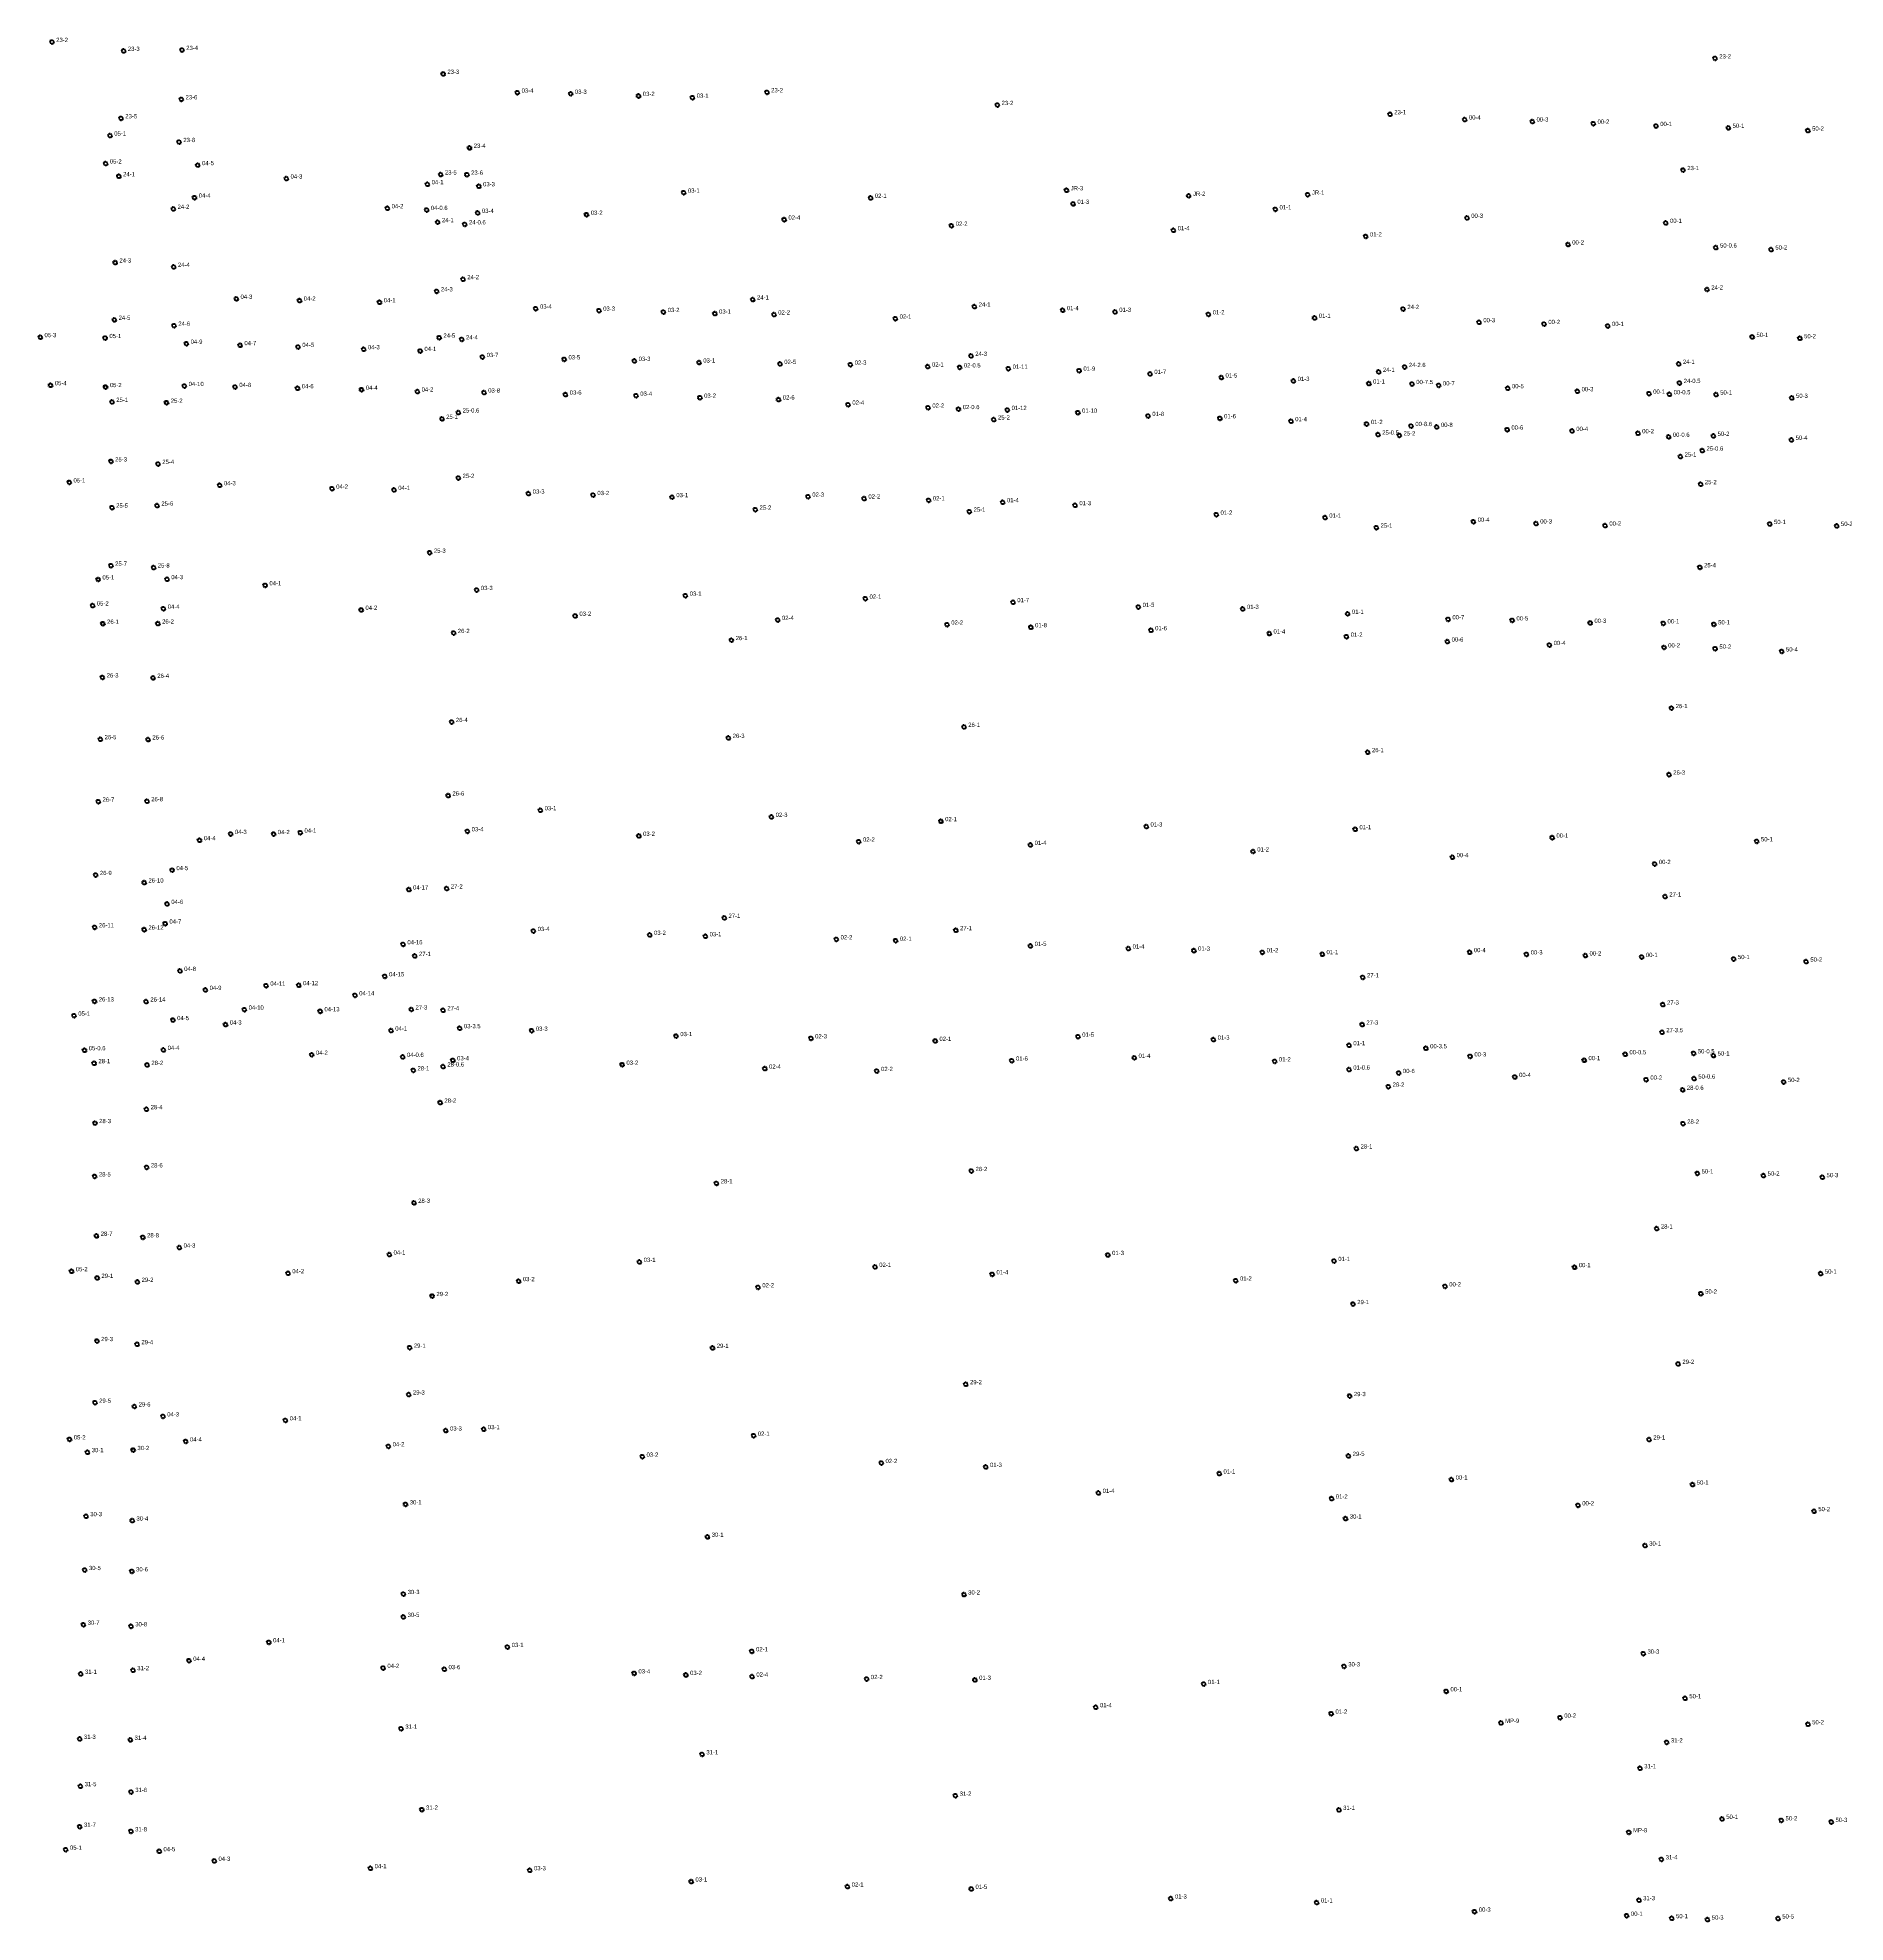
# Model space of a CAD drawing. Header units: inches. Extents: x 486468 to 494393, y 5455952 to 5461583.
# Drawn here: x 491594 to 492440, y 5455994 to 5456876 of the extents above; entities that cross this region are included whole.
import ezdxf

# ---------------------------------------------------------------- set-up
doc = ezdxf.new("R2010")
doc.units = ezdxf.units.IN
doc.header["$MEASUREMENT"] = 0
doc.layers.add('StreetLightingPoles', color=10, linetype='Continuous')

# ---------------------------------------------------------------- blocks, each defined once
blk = doc.blocks.new('Light')
at = {"color": 255}
for p, q in [((-0.71, 0.23), (-1.19, 0.39)), ((-0.44, 0.61), (-0.73, 1.01)), ((0, 0.75), (0, 1.25)), ((0.44, 0.61), (0.73, 1.01)), ((0.71, 0.23), (1.19, 0.39)), ((-0.71, -0.23), (-1.19, -0.39)), ((-0.44, -0.61), (-0.73, -1.01)), ((0, -0.75), (0, -1.25)), ((0.44, -0.61), (0.73, -1.01)), ((0.71, -0.23), (1.19, -0.39))]:
    blk.add_line(p, q, dxfattribs=at)
blk.add_circle((0, 0), 0.75, dxfattribs=at)

msp = doc.modelspace()

# ---------------------------------------------------------------- block references
at = {"layer": 'StreetLightingPoles'}
for p in [(491601.073, 5456873.865), (491634.58, 5456869.702), (491661.911, 5456870.118), (492379.133, 5456866.175), (491784.098, 5456858.949), (491661.599, 5456847.035), (491818.793, 5456850.153), (491843.759, 5456849.628), (491875.505, 5456848.612), (491900.731, 5456847.781), (491935.568, 5456850.319), (491633.385, 5456838.154), (492043.371, 5456844.37), (492227.09, 5456840.052), (492261.994, 5456837.576), (491628.233, 5456830.101), (492293.637, 5456836.626), (492322.173, 5456835.653), (492351.513, 5456834.552), (492385.349, 5456833.714), (492422.551, 5456832.396), (491660.554, 5456827.039), (491796.416, 5456824.349), (491626.162, 5456816.996), (491632.38, 5456811.036), (491669.305, 5456816.251), (491782.918, 5456811.869), (491795.197, 5456811.757), (492364.161, 5456813.923), (491710.72, 5456809.994), (491776.733, 5456807.328), (491800.784, 5456806.367), (491896.594, 5456803.371), (492075.725, 5456804.484), (492132.91, 5456801.899), (492188.543, 5456802.416), (491657.853, 5456795.804), (491667.761, 5456801.019), (491757.988, 5456796.067), (491776.347, 5456795.265), (491800.219, 5456793.895), (491851.158, 5456793.018), (491984.06, 5456800.95), (492078.822, 5456798.145), (492173.402, 5456795.564), (491781.524, 5456789.581), (491794.202, 5456788.521), (491943.648, 5456790.753), (492021.881, 5456787.876), (492125.756, 5456785.785), (492263.089, 5456791.59), (492356.089, 5456789.251), (492215.721, 5456782.885), (492310.32, 5456779.12), (492379.488, 5456777.704), (492405.371, 5456776.753), (491630.647, 5456770.678), (491658.017, 5456768.647), (491793.381, 5456762.885), (492375.396, 5456758.077), (491687.313, 5456753.703), (491716.893, 5456752.861), (491754.307, 5456752.08), (491781.066, 5456757.197), (491827.375, 5456749.103), (491928.949, 5456753.384), (492032.653, 5456750.051), (492233.199, 5456748.925), (491630.261, 5456743.877), (491658.191, 5456741.102), (491856.977, 5456748.127), (491887.149, 5456747.517), (491911.191, 5456746.785), (491938.867, 5456746.363), (491995.641, 5456744.423), (492073.893, 5456748.4), (492098.412, 5456747.589), (492142.134, 5456746.41), (492191.775, 5456744.78), (492268.753, 5456742.751), (492299.163, 5456741.902), (492328.936, 5456740.99), (491595.601, 5456735.764), (491625.96, 5456735.326), (491663.972, 5456732.668), (491689.115, 5456732.017), (491716.212, 5456731.15), (491782.247, 5456735.513), (491792.804, 5456734.71), (492396.521, 5456735.866), (492418.815, 5456735.245), (491746.908, 5456730.099), (491773.344, 5456729.271), (491802.445, 5456726.456), (491840.731, 5456725.363), (491873.548, 5456724.634), (491903.813, 5456723.906), (491941.685, 5456723.226), (491974.62, 5456722.867), (492031.022, 5456727), (492362.125, 5456723.268), (492010.768, 5456721.995), (492025.723, 5456721.593), (492048.51, 5456720.987), (492081.639, 5456720.048), (492114.819, 5456718.575), (492148.127, 5456716.894), (492181.86, 5456715.285), (492217.175, 5456714.078), (492221.736, 5456719.507), (492233.914, 5456721.777), (492237.361, 5456713.809), (492362.491, 5456714.312), (491600.412, 5456713.279), (491626.14, 5456712.384), (491629.162, 5456705.459), (491654.675, 5456705.054), (491663.023, 5456712.875), (491686.746, 5456712.435), (491715.957, 5456711.851), (491745.915, 5456711.147), (491772.025, 5456710.331), (491803.183, 5456709.853), (491841.317, 5456708.881), (491874.327, 5456708.347), (491904.204, 5456707.414), (491941.006, 5456706.56), (492249.859, 5456713.188), (492282.129, 5456711.864), (492314.712, 5456710.444), (492348.211, 5456709.305), (492357.801, 5456709.037), (492379.569, 5456708.903), (492415.046, 5456707.362), (491783.52, 5456697.557), (491791.199, 5456700.511), (491973.547, 5456704.165), (492010.969, 5456702.757), (492025.186, 5456702.087), (492041.694, 5456697.231), (492048.04, 5456701.681), (492081.036, 5456700.407), (492113.88, 5456698.867), (492147.479, 5456697.795), (492180.72, 5456696.449), (492216.102, 5456695.107), (492221.449, 5456690.163), (492231.416, 5456689.772), (492236.935, 5456694.159), (492248.887, 5456693.758), (492281.883, 5456692.484), (492312.23, 5456691.876), (492343.047, 5456690.804), (492357.399, 5456689.128), (492378.349, 5456689.569), (492414.844, 5456687.721), (492362.907, 5456679.895), (492373.146, 5456682.675), (491628.658, 5456677.612), (491650.702, 5456676.427), (491791.177, 5456669.873), (491609.166, 5456667.784), (491679.532, 5456666.459), (491732.063, 5456664.878), (491761.099, 5456664.269), (491824, 5456662.558), (491854.242, 5456661.865), (491891.192, 5456660.911), (491954.802, 5456661.112), (492372.381, 5456666.979), (491629.129, 5456655.992), (491650.257, 5456656.956), (491930.116, 5456655.03), (491981.045, 5456660.261), (492011.207, 5456659.406), (492030.27, 5456654.104), (492045.856, 5456658.512), (492079.756, 5456657.149), (492145.788, 5456652.689), (492196.668, 5456651.325), (492220.664, 5456646.63), (492266.104, 5456649.379), (492295.348, 5456648.563), (492327.707, 5456647.59), (492404.751, 5456648.311), (492436.052, 5456647.433), (491777.777, 5456634.872), (491628.655, 5456628.831), (491648.616, 5456627.973), (492372.028, 5456628.077), (491622.692, 5456622.392), (491654.923, 5456622.521), (491700.822, 5456619.645), (491799.769, 5456617.443), (491620.078, 5456610.207), (491653.24, 5456608.682), (491745.748, 5456608.167), (491897.43, 5456614.782), (491981.586, 5456613.39), (492050.706, 5456611.758), (492109.336, 5456609.493), (492158.146, 5456608.603), (491624.885, 5456601.654), (491650.618, 5456601.748), (491845.844, 5456605.372), (491940.611, 5456603.436), (492019.835, 5456601.233), (492059.055, 5456600.021), (492207.259, 5456606.322), (492254.269, 5456603.726), (492284.231, 5456603.225), (492320.712, 5456602.097), (492354.903, 5456601.849), (492378.588, 5456601.372), (491788.974, 5456597.327), (491918.953, 5456594.006), (492115.206, 5456598.638), (492170.57, 5456597.111), (492206.704, 5456595.59), (492253.893, 5456593.327), (492301.657, 5456591.698), (492355.221, 5456590.576), (492379.185, 5456589.979), (492410.344, 5456588.709), (491624.69, 5456576.547), (491648.37, 5456576.375), (491788.065, 5456555.673), (492358.718, 5456562.19), (491623.713, 5456547.632), (491646.061, 5456547.515), (491917.57, 5456548.243), (492027.751, 5456553.428), (492216.622, 5456541.588), (492357.593, 5456531.075), (491786.435, 5456521.273), (491622.739, 5456518.438), (491645.517, 5456518.628), (491829.564, 5456514.411), (491937.662, 5456511.313), (491684.68, 5456503.296), (491704.8, 5456503.244), (491717.229, 5456503.921), (491795.439, 5456504.545), (491875.642, 5456502.439), (492016.951, 5456509.306), (492113.033, 5456506.776), (492210.771, 5456505.521), (491670.102, 5456500.405), (491978.513, 5456499.702), (492058.817, 5456498.192), (492162.985, 5456495.123), (492302.96, 5456501.598), (492398.635, 5456499.86), (491621.514, 5456484.088), (491657.304, 5456486.393), (492256.233, 5456492.459), (492350.85, 5456489.253), (491644.234, 5456480.586), (491768.041, 5456477.328), (491785.704, 5456477.792), (491654.923, 5456470.57), (492355.756, 5456474.041), (491621.045, 5456459.617), (491644.222, 5456458.551), (491654.033, 5456461.34), (491826.302, 5456457.892), (491915.603, 5456464.048), (492023.95, 5456458.273), (491765.363, 5456451.678), (491880.76, 5456456.109), (491906.763, 5456455.452), (491968.04, 5456453.991), (491995.777, 5456453.341), (492058.836, 5456450.924), (492104.644, 5456449.7), (491770.812, 5456446.235), (492135.316, 5456448.724), (492167.335, 5456447.927), (492195.368, 5456447.084), (492264.298, 5456448.009), (492290.914, 5456446.954), (492318.437, 5456446.451), (492344.792, 5456445.757), (492387.851, 5456444.771), (492421.748, 5456443.587), (491660.954, 5456439.232), (491701.24, 5456432.337), (491716.556, 5456432.573), (491756.794, 5456436.689), (492214.338, 5456436.217), (491620.984, 5456424.96), (491645.115, 5456424.914), (491672.861, 5456430.335), (491742.82, 5456427.791), (492354.699, 5456423.467), (491611.403, 5456418.288), (491657.659, 5456416.218), (491682.275, 5456414.155), (491691.112, 5456421.105), (491726.572, 5456420.341), (491769.177, 5456421.196), (491784.069, 5456420.82), (492214.046, 5456414.114), (491759.682, 5456411.323), (491791.796, 5456412.409), (491825.476, 5456411.226), (491893.055, 5456408.726), (491956.141, 5456407.697), (492014.28, 5456406.49), (492081.083, 5456408.461), (492144.454, 5456407.087), (492354.336, 5456410.564), (491616.295, 5456402.126), (491620.816, 5456396.067), (491653.219, 5456402.295), (491722.614, 5456399.991), (491765.187, 5456399.005), (491788.635, 5456397.41), (492050.122, 5456397.241), (492107.432, 5456398.583), (492173.122, 5456396.911), (492207.931, 5456404.455), (492243.855, 5456403.051), (492264.566, 5456399.231), (492317.91, 5456397.481), (492337.091, 5456400.236), (492369.093, 5456400.65), (492378.387, 5456399.665), (491645.605, 5456395.239), (491770.102, 5456392.693), (491784.066, 5456394.5), (491867.842, 5456395.317), (491934.582, 5456393.541), (491986.967, 5456392.379), (492207.894, 5456393.079), (492231.141, 5456391.441), (492285.46, 5456389.592), (492346.895, 5456388.322), (492369.341, 5456388.866), (492411.234, 5456387.254), (492226.295, 5456385.044), (492363.963, 5456383.607), (491645.255, 5456374.535), (491782.697, 5456377.61), (491621.17, 5456368.017), (492364.122, 5456367.73), (492211.312, 5456356.142), (491621.061, 5456343.073), (491645.37, 5456347.294), (492031.179, 5456345.577), (492370.848, 5456344.475), (492401.762, 5456343.469), (491911.948, 5456339.853), (492429.295, 5456342.72), (491770.429, 5456330.736), (492351.807, 5456318.674), (491621.899, 5456315.286), (491643.598, 5456314.555), (491660.666, 5456309.809), (491758.902, 5456306.511), (491875.924, 5456303.088), (491986.136, 5456300.756), (492095.075, 5456306.293), (492200.884, 5456303.492), (492313.398, 5456300.626), (491610.228, 5456298.714), (491622.234, 5456295.591), (491641.044, 5456293.723), (491711.531, 5456297.78), (491819.382, 5456294.084), (491931.426, 5456291.174), (492040.956, 5456297.269), (492154.874, 5456294.315), (492252.818, 5456291.615), (492428.537, 5456297.611), (491778.953, 5456287.084), (492209.757, 5456283.341), (492372.513, 5456288.219), (491622.111, 5456266.023), (491640.928, 5456264.564), (491768.403, 5456262.912), (491910.115, 5456262.848), (492361.87, 5456255.365), (491621.174, 5456237.179), (491767.97, 5456241.019), (492028.608, 5456245.853), (492208.179, 5456240.288), (491639.651, 5456235.444), (491653.025, 5456230.787), (491710.306, 5456228.927), (491609.289, 5456220.037), (491785.321, 5456224.212), (491803.062, 5456224.83), (491929.323, 5456221.741), (492348.275, 5456219.982), (491617.689, 5456214.053), (491639.073, 5456215.03), (491663.672, 5456219.084), (491758.479, 5456216.776), (491877.256, 5456211.934), (492207.618, 5456212.301), (491989.061, 5456208.965), (492037.954, 5456207.15), (492147.175, 5456204.047), (492090.651, 5456195.01), (492255.811, 5456201.284), (492368.589, 5456198.889), (491766.495, 5456189.633), (492199.736, 5456192.331), (492315.017, 5456189.197), (492425.46, 5456186.463), (491617.011, 5456184.107), (491638.627, 5456182.086), (492206.253, 5456183.008), (491907.753, 5456174.456), (492346.342, 5456170.366), (491616.401, 5456158.892), (491638.446, 5456158.284), (491765.515, 5456147.67), (492027.721, 5456147.473), (491615.808, 5456133.307), (491638.049, 5456132.59), (491765.471, 5456136.97), (491702.533, 5456125.082), (491814.167, 5456122.889), (491665.168, 5456116.457), (491928.492, 5456120.886), (492205.564, 5456113.843), (492345.548, 5456119.782), (491614.539, 5456110.34), (491638.976, 5456112.044), (491756.011, 5456113.09), (491784.617, 5456112.529), (491873.455, 5456110.54), (491897.635, 5456109.819), (491928.64, 5456109.081), (491982.232, 5456107.888), (492032.858, 5456107.531), (492139.922, 5456105.559), (492253.364, 5456102.168), (492365.134, 5456098.918), (492089.398, 5456094.731), (492199.556, 5456091.691), (492278.955, 5456087.396), (492306.628, 5456089.811), (491614.048, 5456079.925), (491637.74, 5456079.477), (491764.411, 5456084.66), (492422.582, 5456086.752), (491905.251, 5456072.672), (492356.499, 5456078.262), (492344.019, 5456066.158), (491614.376, 5456057.783), (491638.074, 5456055.058), (492023.733, 5456053.306), (491774.116, 5456046.774), (492203.164, 5456046.686), (491614.094, 5456038.783), (491638.013, 5456036.643), (492338.793, 5456036.185), (492382.385, 5456042.466), (492410.105, 5456041.773), (492433.496, 5456041.042), (491607.518, 5456028.036), (491651.257, 5456027.338), (491676.996, 5456022.837), (491750.074, 5456019.395), (491824.615, 5456018.453), (492354.034, 5456023.53), (491900.13, 5456013.168), (491973.227, 5456010.8), (492031.146, 5456009.728), (492124.491, 5456005.229), (492192.734, 5456003.321), (492343.531, 5456004.422), (492266.617, 5455999.063), (492337.798, 5455997.142), (492358.9, 5455996.015), (492375.589, 5455995.357), (492408.601, 5455995.865)]:
    msp.add_blockref('Light', p, dxfattribs=at)

# ---------------------------------------------------------------- texts
for s, p in [('23-2', (491603.073, 5456873.865)), ('23-3', (491636.58, 5456869.702)), ('23-4', (491663.911, 5456870.118)), ('23-2', (492381.133, 5456866.175)), ('23-3', (491786.098, 5456858.949)), ('23-6', (491663.599, 5456847.035)), ('03-4', (491820.793, 5456850.153)), ('03-3', (491845.759, 5456849.628)), ('03-2', (491877.505, 5456848.612)), ('03-1', (491902.731, 5456847.781)), ('23-2', (491937.568, 5456850.319)), ('23-5', (491635.385, 5456838.154)), ('23-2', (492045.371, 5456844.37)), ('23-1', (492229.09, 5456840.052)), ('00-4', (492263.994, 5456837.576)), ('00-3', (492295.637, 5456836.626)), ('05-1', (491630.233, 5456830.101)), ('00-2', (492324.173, 5456835.653)), ('00-1', (492353.513, 5456834.552)), ('50-1', (492387.349, 5456833.714)), ('50-2', (492424.551, 5456832.396)), ('23-8', (491662.554, 5456827.039)), ('23-4', (491798.416, 5456824.349)), ('05-2', (491628.162, 5456816.996)), ('24-1', (491634.38, 5456811.036)), ('04-5', (491671.305, 5456816.251)), ('04-3', (491712.72, 5456809.994)), ('23-5', (491784.918, 5456811.869)), ('23-6', (491797.197, 5456811.757)), ('23-1', (492366.161, 5456813.923)), ('04-4', (491669.761, 5456801.019)), ('04-1', (491778.733, 5456807.328)), ('03-3', (491802.784, 5456806.367)), ('03-1', (491898.594, 5456803.371)), ('02-1', (491986.06, 5456800.95)), ('JR-3', (492077.725, 5456804.484)), ('JR-2', (492134.91, 5456801.899)), ('JR-1', (492190.543, 5456802.416)), ('24-2', (491659.853, 5456795.804)), ('04-2', (491759.988, 5456796.067)), ('04-0.6', (491778.347, 5456795.265)), ('03-4', (491802.219, 5456793.895)), ('03-2', (491853.158, 5456793.018)), ('01-3', (492080.822, 5456798.145)), ('01-1', (492175.402, 5456795.564)), ('24-1', (491783.524, 5456789.581)), ('24-0.6', (491796.202, 5456788.521)), ('02-4', (491945.648, 5456790.753)), ('02-2', (492023.881, 5456787.876)), ('01-4', (492127.756, 5456785.785)), ('00-3', (492265.089, 5456791.59)), ('00-1', (492358.089, 5456789.251)), ('01-2', (492217.721, 5456782.885)), ('00-2', (492312.32, 5456779.12)), ('50-0.6', (492381.488, 5456777.704)), ('50-2', (492407.371, 5456776.753)), ('24-3', (491632.647, 5456770.678)), ('24-4', (491660.017, 5456768.647)), ('24-3', (491783.066, 5456757.197)), ('24-2', (491795.381, 5456762.885)), ('24-2', (492377.396, 5456758.077)), ('04-3', (491689.313, 5456753.703)), ('04-2', (491718.893, 5456752.861)), ('04-1', (491756.307, 5456752.08)), ('03-4', (491829.375, 5456749.103)), ('03-3', (491858.977, 5456748.127)), ('24-1', (491930.949, 5456753.384)), ('24-1', (492034.653, 5456750.051)), ('01-4', (492075.893, 5456748.4)), ('24-2', (492235.199, 5456748.925)), ('24-5', (491632.261, 5456743.877)), ('24-6', (491660.191, 5456741.102)), ('03-2', (491889.149, 5456747.517)), ('03-1', (491913.191, 5456746.785)), ('02-2', (491940.867, 5456746.363)), ('02-1', (491997.641, 5456744.423)), ('01-3', (492100.412, 5456747.589)), ('01-2', (492144.134, 5456746.41)), ('01-1', (492193.775, 5456744.78)), ('00-3', (492270.753, 5456742.751)), ('00-2', (492301.163, 5456741.902)), ('00-1', (492330.936, 5456740.99)), ('05-3', (491597.601, 5456735.764)), ('05-1', (491627.96, 5456735.326)), ('04-9', (491665.972, 5456732.668)), ('04-7', (491691.115, 5456732.017)), ('04-5', (491718.212, 5456731.15)), ('24-5', (491784.247, 5456735.513)), ('24-4', (491794.804, 5456734.71)), ('50-1', (492398.521, 5456735.866)), ('50-2', (492420.815, 5456735.245)), ('04-3', (491748.908, 5456730.099)), ('04-1', (491775.344, 5456729.271)), ('03-7', (491804.445, 5456726.456)), ('03-5', (491842.731, 5456725.363)), ('03-3', (491875.548, 5456724.634)), ('03-1', (491905.813, 5456723.906)), ('02-5', (491943.685, 5456723.226)), ('02-3', (491976.62, 5456722.867)), ('02-1', (492012.768, 5456721.995)), ('02-0.5', (492027.723, 5456721.593)), ('24-3', (492033.022, 5456727)), ('24-2.6', (492235.914, 5456721.777)), ('24-1', (492364.125, 5456723.268)), ('05-4', (491602.412, 5456713.279)), ('04-10', (491665.023, 5456712.875)), ('01-11', (492050.51, 5456720.987)), ('01-9', (492083.639, 5456720.048)), ('01-7', (492116.819, 5456718.575)), ('01-5', (492150.127, 5456716.894)), ('01-3', (492183.86, 5456715.285)), ('01-1', (492219.175, 5456714.078)), ('24-1', (492223.736, 5456719.507)), ('00-7.5', (492239.361, 5456713.809)), ('00-7', (492251.859, 5456713.188)), ('24-0.5', (492364.491, 5456714.312)), ('05-2', (491628.14, 5456712.384)), ('25-1', (491631.162, 5456705.459)), ('25-2', (491656.675, 5456705.054)), ('04-8', (491688.746, 5456712.435)), ('04-6', (491717.957, 5456711.851)), ('04-4', (491747.915, 5456711.147)), ('04-2', (491774.025, 5456710.331)), ('03-8', (491805.183, 5456709.853)), ('03-6', (491843.317, 5456708.881)), ('03-4', (491876.327, 5456708.347)), ('03-2', (491906.204, 5456707.414)), ('02-6', (491943.006, 5456706.56)), ('02-4', (491975.547, 5456704.165)), ('00-5', (492284.129, 5456711.864)), ('00-3', (492316.712, 5456710.444)), ('00-1', (492350.211, 5456709.305)), ('00-0.5', (492359.801, 5456709.037)), ('50-1', (492381.569, 5456708.903)), ('50-3', (492417.046, 5456707.362)), ('25-1', (491785.52, 5456697.557)), ('25-0.6', (491793.199, 5456700.511)), ('02-2', (492012.969, 5456702.757)), ('02-0.6', (492027.186, 5456702.087)), ('25-2', (492043.694, 5456697.231)), ('01-12', (492050.04, 5456701.681)), ('01-10', (492083.036, 5456700.407)), ('01-8', (492115.88, 5456698.867)), ('01-6', (492149.479, 5456697.795)), ('01-4', (492182.72, 5456696.449)), ('01-2', (492218.102, 5456695.107)), ('25-0.5', (492223.449, 5456690.163)), ('25-2', (492233.416, 5456689.772)), ('00-8.6', (492238.935, 5456694.159)), ('00-8', (492250.887, 5456693.758)), ('00-6', (492283.883, 5456692.484)), ('00-4', (492314.23, 5456691.876)), ('00-2', (492345.047, 5456690.804)), ('00-0.6', (492359.399, 5456689.128)), ('50-2', (492380.349, 5456689.569)), ('50-4', (492416.844, 5456687.721)), ('25-3', (491630.658, 5456677.612)), ('25-1', (492364.907, 5456679.895)), ('25-0.6', (492375.146, 5456682.675)), ('25-4', (491652.702, 5456676.427)), ('25-2', (491793.177, 5456669.873)), ('05-1', (491611.166, 5456667.784)), ('04-3', (491681.532, 5456666.459)), ('04-2', (491734.063, 5456664.878)), ('04-1', (491763.099, 5456664.269)), ('03-3', (491826, 5456662.558)), ('03-2', (491856.242, 5456661.865)), ('03-1', (491893.192, 5456660.911)), ('02-3', (491956.802, 5456661.112)), ('02-2', (491983.045, 5456660.261)), ('25-2', (492374.381, 5456666.979)), ('25-5', (491631.129, 5456655.992)), ('25-6', (491652.257, 5456656.956)), ('25-2', (491932.116, 5456655.03)), ('02-1', (492013.207, 5456659.406)), ('25-1', (492032.27, 5456654.104)), ('01-4', (492047.856, 5456658.512)), ('01-3', (492081.756, 5456657.149)), ('01-2', (492147.788, 5456652.689)), ('01-1', (492198.668, 5456651.325)), ('25-1', (492222.664, 5456646.63)), ('00-4', (492268.104, 5456649.379)), ('00-3', (492297.348, 5456648.563)), ('00-2', (492329.707, 5456647.59)), ('50-1', (492406.751, 5456648.311)), ('50-2', (492438.052, 5456647.433)), ('25-3', (491779.777, 5456634.872)), ('25-7', (491630.655, 5456628.831)), ('25-8', (491650.616, 5456627.973)), ('25-4', (492374.028, 5456628.077)), ('05-1', (491624.692, 5456622.392)), ('04-3', (491656.923, 5456622.521)), ('04-1', (491702.822, 5456619.645)), ('03-3', (491801.769, 5456617.443)), ('05-2', (491622.078, 5456610.207)), ('04-4', (491655.24, 5456608.682)), ('04-2', (491747.748, 5456608.167)), ('03-1', (491899.43, 5456614.782)), ('02-1', (491983.586, 5456613.39)), ('01-7', (492052.706, 5456611.758)), ('01-5', (492111.336, 5456609.493)), ('01-3', (492160.146, 5456608.603)), ('26-1', (491626.885, 5456601.654)), ('26-2', (491652.618, 5456601.748)), ('03-2', (491847.844, 5456605.372)), ('02-4', (491942.611, 5456603.436)), ('02-2', (492021.835, 5456601.233)), ('01-8', (492061.055, 5456600.021)), ('01-6', (492117.206, 5456598.638)), ('01-1', (492209.259, 5456606.322)), ('00-7', (492256.269, 5456603.726)), ('00-5', (492286.231, 5456603.225)), ('00-3', (492322.712, 5456602.097)), ('00-1', (492356.903, 5456601.849)), ('50-1', (492380.588, 5456601.372)), ('26-2', (491790.974, 5456597.327)), ('26-1', (491920.953, 5456594.006)), ('01-4', (492172.57, 5456597.111)), ('01-2', (492208.704, 5456595.59)), ('00-6', (492255.893, 5456593.327)), ('00-4', (492303.657, 5456591.698)), ('00-2', (492357.221, 5456590.576)), ('50-2', (492381.185, 5456589.979)), ('50-4', (492412.344, 5456588.709)), ('26-3', (491626.69, 5456576.547)), ('26-4', (491650.37, 5456576.375)), ('26-4', (491790.065, 5456555.673)), ('26-1', (492360.718, 5456562.19)), ('26-5', (491625.713, 5456547.632)), ('26-6', (491648.061, 5456547.515)), ('26-3', (491919.57, 5456548.243)), ('26-1', (492029.751, 5456553.428)), ('26-1', (492218.622, 5456541.588)), ('26-3', (492359.593, 5456531.075)), ('26-8', (491647.517, 5456518.628)), ('26-6', (491788.435, 5456521.273)), ('26-7', (491624.739, 5456518.438)), ('03-1', (491831.564, 5456514.411)), ('02-3', (491939.662, 5456511.313)), ('04-3', (491686.68, 5456503.296)), ('04-2', (491706.8, 5456503.244)), ('04-1', (491719.229, 5456503.921)), ('03-4', (491797.439, 5456504.545)), ('03-2', (491877.642, 5456502.439)), ('02-1', (492018.951, 5456509.306)), ('01-3', (492115.033, 5456506.776)), ('01-1', (492212.771, 5456505.521)), ('00-1', (492304.96, 5456501.598)), ('04-4', (491672.102, 5456500.405)), ('02-2', (491980.513, 5456499.702)), ('01-4', (492060.817, 5456498.192)), ('01-2', (492164.985, 5456495.123)), ('00-4', (492258.233, 5456492.459)), ('50-1', (492400.635, 5456499.86)), ('26-9', (491623.514, 5456484.088)), ('04-5', (491659.304, 5456486.393)), ('00-2', (492352.85, 5456489.253)), ('26-10', (491646.234, 5456480.586)), ('04-17', (491770.041, 5456477.328)), ('27-2', (491787.704, 5456477.792)), ('04-6', (491656.923, 5456470.57)), ('27-1', (492357.756, 5456474.041)), ('26-11', (491623.045, 5456459.617)), ('26-12', (491646.222, 5456458.551)), ('04-7', (491656.033, 5456461.34)), ('03-4', (491828.302, 5456457.892)), ('27-1', (491917.603, 5456464.048)), ('27-1', (492025.95, 5456458.273)), ('04-16', (491767.363, 5456451.678)), ('03-2', (491882.76, 5456456.109)), ('03-1', (491908.763, 5456455.452)), ('02-2', (491970.04, 5456453.991)), ('02-1', (491997.777, 5456453.341)), ('01-5', (492060.836, 5456450.924)), ('01-4', (492106.644, 5456449.7)), ('01-3', (492137.316, 5456448.724)), ('04-8', (491662.954, 5456439.232)), ('27-1', (491772.812, 5456446.235)), ('01-2', (492169.335, 5456447.927)), ('01-1', (492197.368, 5456447.084)), ('00-4', (492266.298, 5456448.009)), ('00-3', (492292.914, 5456446.954)), ('00-2', (492320.437, 5456446.451)), ('00-1', (492346.792, 5456445.757)), ('50-1', (492389.851, 5456444.771)), ('50-2', (492423.748, 5456443.587)), ('04-11', (491703.24, 5456432.337)), ('04-12', (491718.556, 5456432.573)), ('04-15', (491758.794, 5456436.689)), ('27-1', (492216.338, 5456436.217)), ('26-13', (491622.984, 5456424.96)), ('26-14', (491647.115, 5456424.914)), ('04-9', (491674.861, 5456430.335)), ('04-14', (491744.82, 5456427.791)), ('27-3', (492356.699, 5456423.467)), ('05-1', (491613.403, 5456418.288)), ('04-5', (491659.659, 5456416.218)), ('04-3', (491684.275, 5456414.155)), ('04-10', (491693.112, 5456421.105)), ('04-13', (491728.572, 5456420.341)), ('27-3', (491771.177, 5456421.196)), ('27-4', (491786.069, 5456420.82)), ('27-3', (492216.046, 5456414.114)), ('04-1', (491761.682, 5456411.323)), ('03-3.5', (491793.796, 5456412.409)), ('03-3', (491827.476, 5456411.226)), ('03-1', (491895.055, 5456408.726)), ('02-3', (491958.141, 5456407.697)), ('02-1', (492016.28, 5456406.49)), ('01-5', (492083.083, 5456408.461)), ('01-3', (492146.454, 5456407.087)), ('01-1', (492209.931, 5456404.455)), ('27-3.5', (492356.336, 5456410.564)), ('05-0.6', (491618.295, 5456402.126)), ('28-1', (491622.816, 5456396.067)), ('28-2', (491647.605, 5456395.239)), ('04-4', (491655.219, 5456402.295)), ('04-2', (491724.614, 5456399.991)), ('04-0.6', (491767.187, 5456399.005)), ('03-4', (491790.635, 5456397.41)), ('03-2', (491869.842, 5456395.317)), ('01-6', (492052.122, 5456397.241)), ('01-4', (492109.432, 5456398.583)), ('01-2', (492175.122, 5456396.911)), ('00-3.5', (492245.855, 5456403.051)), ('00-3', (492266.566, 5456399.231)), ('00-1', (492319.91, 5456397.481)), ('00-0.5', (492339.091, 5456400.236)), ('50-0.5', (492371.093, 5456400.65)), ('50-1', (492380.387, 5456399.665)), ('28-1', (491772.102, 5456392.693)), ('28-0.6', (491786.066, 5456394.5)), ('02-4', (491936.582, 5456393.541)), ('02-2', (491988.967, 5456392.379)), ('01-0.6', (492209.894, 5456393.079)), ('00-6', (492233.141, 5456391.441)), ('00-4', (492287.46, 5456389.592)), ('00-2', (492348.895, 5456388.322)), ('50-0.6', (492371.341, 5456388.866)), ('50-2', (492413.234, 5456387.254)), ('28-2', (491784.697, 5456377.61)), ('28-2', (492228.295, 5456385.044)), ('28-0.6', (492365.963, 5456383.607)), ('28-4', (491647.255, 5456374.535)), ('28-3', (491623.17, 5456368.017)), ('28-2', (492366.122, 5456367.73)), ('28-1', (492213.312, 5456356.142)), ('28-5', (491623.061, 5456343.073)), ('28-6', (491647.37, 5456347.294)), ('28-2', (492033.179, 5456345.577)), ('50-1', (492372.848, 5456344.475)), ('50-2', (492403.762, 5456343.469)), ('50-3', (492431.295, 5456342.72)), ('28-1', (491913.948, 5456339.853)), ('28-3', (491772.429, 5456330.736)), ('28-1', (492353.807, 5456318.674)), ('28-7', (491623.899, 5456315.286)), ('28-8', (491645.598, 5456314.555)), ('04-3', (491662.666, 5456309.809)), ('05-2', (491612.228, 5456298.714)), ('04-1', (491760.902, 5456306.511)), ('03-1', (491877.924, 5456303.088)), ('02-1', (491988.136, 5456300.756)), ('01-3', (492097.075, 5456306.293)), ('01-1', (492202.884, 5456303.492)), ('00-1', (492315.398, 5456300.626)), ('29-1', (491624.234, 5456295.591)), ('29-2', (491643.044, 5456293.723)), ('04-2', (491713.531, 5456297.78)), ('03-2', (491821.382, 5456294.084)), ('02-2', (491933.426, 5456291.174)), ('01-4', (492042.956, 5456297.269)), ('01-2', (492156.874, 5456294.315)), ('00-2', (492254.818, 5456291.615)), ('50-1', (492430.537, 5456297.611)), ('29-2', (491780.953, 5456287.084)), ('29-1', (492211.757, 5456283.341)), ('50-2', (492374.513, 5456288.219)), ('29-3', (491624.111, 5456266.023)), ('29-4', (491642.928, 5456264.564)), ('29-1', (491770.403, 5456262.912)), ('29-1', (491912.115, 5456262.848)), ('29-2', (492363.87, 5456255.365)), ('29-2', (492030.608, 5456245.853)), ('29-5', (491623.174, 5456237.179)), ('29-3', (491769.97, 5456241.019)), ('29-3', (492210.179, 5456240.288)), ('29-6', (491641.651, 5456235.444)), ('04-3', (491655.025, 5456230.787)), ('04-1', (491712.306, 5456228.927)), ('05-2', (491611.289, 5456220.037)), ('04-4', (491665.672, 5456219.084)), ('03-3', (491787.321, 5456224.212)), ('03-1', (491805.062, 5456224.83)), ('02-1', (491931.323, 5456221.741)), ('29-1', (492350.275, 5456219.982)), ('30-1', (491619.689, 5456214.053)), ('30-2', (491641.073, 5456215.03)), ('04-2', (491760.479, 5456216.776)), ('03-2', (491879.256, 5456211.934)), ('29-5', (492209.618, 5456212.301)), ('02-2', (491991.061, 5456208.965)), ('01-3', (492039.954, 5456207.15)), ('01-1', (492149.175, 5456204.047)), ('00-1', (492257.811, 5456201.284)), ('01-4', (492092.651, 5456195.01)), ('01-2', (492201.736, 5456192.331)), ('50-1', (492370.589, 5456198.889)), ('30-3', (491619.011, 5456184.107)), ('30-1', (491768.495, 5456189.633)), ('00-2', (492317.017, 5456189.197)), ('50-2', (492427.46, 5456186.463)), ('30-4', (491640.627, 5456182.086)), ('30-1', (492208.253, 5456183.008)), ('30-1', (491909.753, 5456174.456)), ('30-1', (492348.342, 5456170.366)), ('30-5', (491618.401, 5456158.892)), ('30-6', (491640.446, 5456158.284)), ('30-3', (491767.515, 5456147.67)), ('30-2', (492029.721, 5456147.473)), ('30-7', (491617.808, 5456133.307)), ('30-8', (491640.049, 5456132.59)), ('30-5', (491767.471, 5456136.97)), ('04-1', (491704.533, 5456125.082)), ('03-1', (491816.167, 5456122.889)), ('04-4', (491667.168, 5456116.457)), ('04-2', (491758.011, 5456113.09)), ('02-1', (491930.492, 5456120.886)), ('30-3', (492207.564, 5456113.843)), ('30-3', (492347.548, 5456119.782)), ('31-1', (491616.539, 5456110.34)), ('31-2', (491640.976, 5456112.044)), ('03-6', (491786.617, 5456112.529)), ('03-4', (491875.455, 5456110.54)), ('03-2', (491899.635, 5456109.819)), ('02-4', (491930.64, 5456109.081)), ('02-2', (491984.232, 5456107.888)), ('01-3', (492034.858, 5456107.531)), ('01-1', (492141.922, 5456105.559)), ('00-1', (492255.364, 5456102.168)), ('50-1', (492367.134, 5456098.918)), ('01-4', (492091.398, 5456094.731)), ('01-2', (492201.556, 5456091.691)), ('MP-9', (492280.955, 5456087.396)), ('00-2', (492308.628, 5456089.811)), ('50-2', (492424.582, 5456086.752)), ('31-3', (491616.048, 5456079.925)), ('31-4', (491639.74, 5456079.477)), ('31-1', (491766.411, 5456084.66)), ('31-2', (492358.499, 5456078.262)), ('31-1', (491907.251, 5456072.672)), ('31-1', (492346.019, 5456066.158)), ('31-5', (491616.376, 5456057.783)), ('31-6', (491640.074, 5456055.058)), ('31-2', (492025.733, 5456053.306)), ('31-2', (491776.116, 5456046.774)), ('31-1', (492205.164, 5456046.686)), ('50-1', (492384.385, 5456042.466)), ('31-7', (491616.094, 5456038.783)), ('31-8', (491640.013, 5456036.643)), ('MP-8', (492340.793, 5456036.185)), ('50-2', (492412.105, 5456041.773)), ('50-3', (492435.496, 5456041.042)), ('05-1', (491609.518, 5456028.036)), ('04-5', (491653.257, 5456027.338)), ('04-3', (491678.996, 5456022.837)), ('04-1', (491752.074, 5456019.395)), ('03-3', (491826.615, 5456018.453)), ('31-4', (492356.034, 5456023.53)), ('03-1', (491902.13, 5456013.168)), ('02-1', (491975.227, 5456010.8)), ('01-5', (492033.146, 5456009.728)), ('01-3', (492126.491, 5456005.229)), ('01-1', (492194.734, 5456003.321)), ('00-3', (492268.617, 5455999.063)), ('31-3', (492345.531, 5456004.422)), ('00-1', (492339.798, 5455997.142)), ('50-1', (492360.9, 5455996.015)), ('50-3', (492377.589, 5455995.357)), ('50-5', (492410.601, 5455995.865))]:
    msp.add_text(s, height=2, dxfattribs=at).set_placement(p)

doc.saveas('drawing.dxf')
